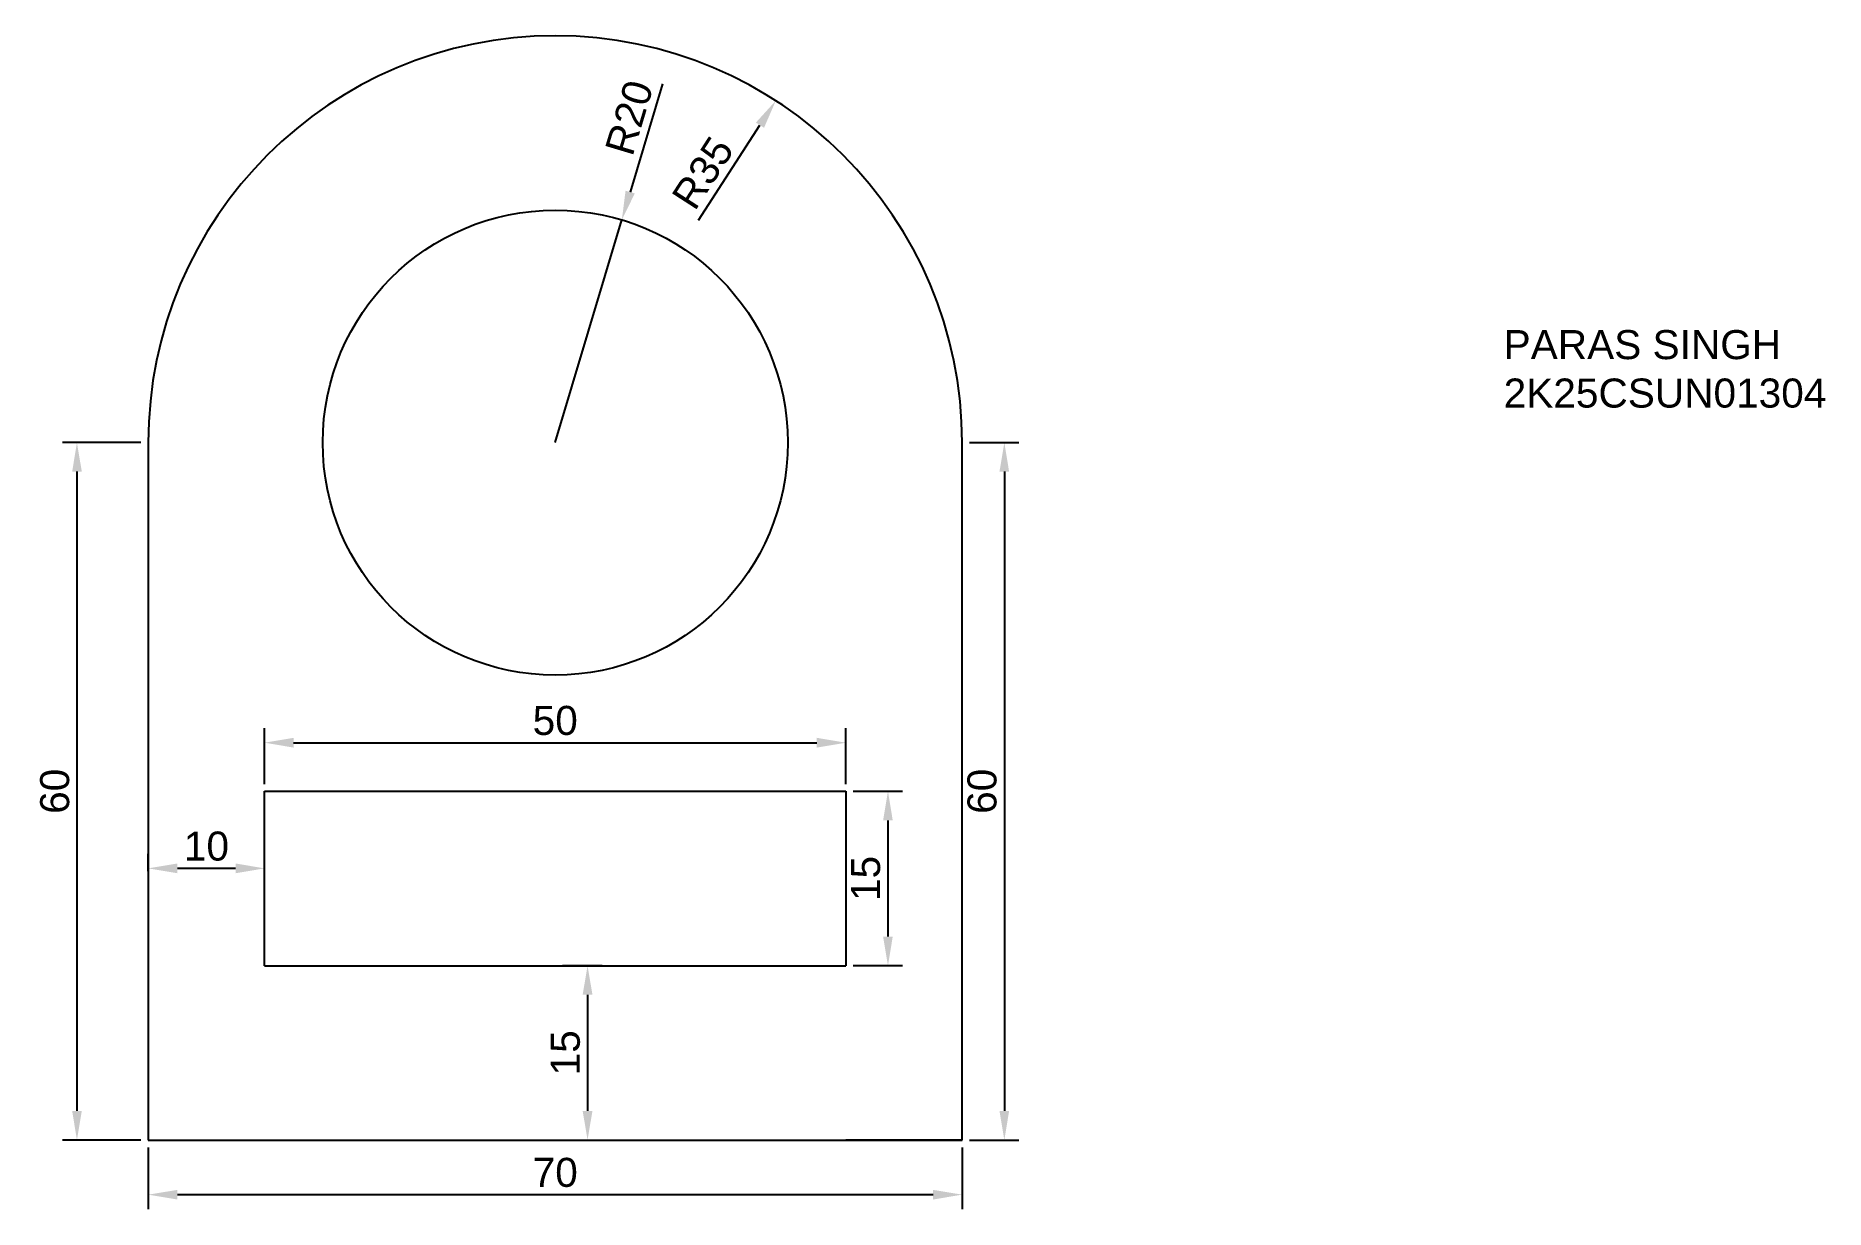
# Model space of a CAD drawing. Header units: millimetres. Extents: x 730466 to 746194, y 429926 to 431496.
# Drawn here: x 746040.1 to 746194, y 431084 to 431184.9 of the extents above; entities outside this region: 3.
import ezdxf

# ---------------------------------------------------------------- set-up
doc = ezdxf.new("R2010")
doc.units = ezdxf.units.MM
doc.styles.get("Standard").update_dxf_attribs({"font": 'arial.ttf'})
doc.dimstyles.new('ISO-25', dxfattribs={"dimtxt": 2.5, "dimasz": 2.5, "dimexe": 1.25, "dimexo": 0.625, "dimtad": 1, "dimtxsty": 'Standard', "dimcen": 2.5, "dimadec": 0, "dimazin": 0, "dimtfac": 1, "dimtmove": 0, "dimatfit": 3, "dimfxl": 1, "dimarcsym": 0})

# ---------------------------------------------------------------- blocks, each defined once
blk = doc.blocks.new('*D1')
at = {"color": 0, "lineweight": -2, "transparency": 16777216}
for p, q in [((746049.17, 431149.95), (746042.41, 431149.95)), ((746043.66, 431147.45), (746043.66, 431092.45)), ((746049.17, 431089.95), (746042.41, 431089.95))]:
    blk.add_line(p, q, dxfattribs=at)
at = {"color": 0, "transparency": 16777216}
for points in [[(746043.25, 431147.45), (746044.08, 431147.45), (746043.66, 431149.95)], [(746043.25, 431092.45), (746044.08, 431092.45), (746043.66, 431089.95)]]:
    blk.add_solid(points, dxfattribs=at)
at = {"layer": 'Defpoints', "color": 0, "transparency": 16777216}
for p in [(746049.8, 431149.95), (746043.66, 431089.95), (746049.8, 431089.95)]:
    blk.add_point(p, dxfattribs=at)
at = {"color": 0, "transparency": 16777216, "insert": (746041.76, 431119.95), "char_height": 2.5, "attachment_point": 5, "rotation": 90}
blk.add_mtext('60', dxfattribs=at)
blk = doc.blocks.new('*D2')
at = {"color": 0, "lineweight": -2, "transparency": 16777216}
for p, q in [((746049.8, 431089.32), (746049.8, 431084)), ((746119.8, 431089.32), (746119.8, 431084)), ((746052.3, 431085.25), (746117.3, 431085.25))]:
    blk.add_line(p, q, dxfattribs=at)
at = {"color": 0, "transparency": 16777216}
for points in [[(746052.3, 431085.66), (746052.3, 431084.83), (746049.8, 431085.25)], [(746117.3, 431085.66), (746117.3, 431084.83), (746119.8, 431085.25)]]:
    blk.add_solid(points, dxfattribs=at)
at = {"layer": 'Defpoints', "color": 0, "transparency": 16777216}
for p in [(746049.8, 431089.95), (746119.8, 431089.95), (746119.8, 431085.25)]:
    blk.add_point(p, dxfattribs=at)
at = {"color": 0, "transparency": 16777216, "insert": (746084.8, 431087.15), "char_height": 2.5, "attachment_point": 5}
blk.add_mtext('70', dxfattribs=at)
blk = doc.blocks.new('*D3')
at = {"color": 0, "lineweight": -2, "transparency": 16777216}
for p, q in [((746120.42, 431149.95), (746124.68, 431149.95)), ((746123.43, 431147.45), (746123.43, 431092.45)), ((746120.42, 431089.95), (746124.68, 431089.95))]:
    blk.add_line(p, q, dxfattribs=at)
at = {"color": 0, "transparency": 16777216}
for points in [[(746123.01, 431147.45), (746123.84, 431147.45), (746123.43, 431149.95)], [(746123.01, 431092.45), (746123.84, 431092.45), (746123.43, 431089.95)]]:
    blk.add_solid(points, dxfattribs=at)
at = {"layer": 'Defpoints', "color": 0, "transparency": 16777216}
for p in [(746119.8, 431149.95), (746119.8, 431089.95), (746123.43, 431089.95)]:
    blk.add_point(p, dxfattribs=at)
at = {"color": 0, "transparency": 16777216, "insert": (746121.52, 431119.95), "char_height": 2.5, "attachment_point": 5, "rotation": 90}
blk.add_mtext('60', dxfattribs=at)
blk = doc.blocks.new('*D4')
at = {"color": 0, "lineweight": -2, "transparency": 16777216}
for p, q in [((746085.42, 431104.95), (746088.83, 431104.95)), ((746087.58, 431102.45), (746087.58, 431092.45)), ((746085.42, 431089.95), (746088.83, 431089.95))]:
    blk.add_line(p, q, dxfattribs=at)
at = {"color": 0, "transparency": 16777216}
for points in [[(746087.16, 431102.45), (746088, 431102.45), (746087.58, 431104.95)], [(746087.16, 431092.45), (746088, 431092.45), (746087.58, 431089.95)]]:
    blk.add_solid(points, dxfattribs=at)
at = {"layer": 'Defpoints', "color": 0, "transparency": 16777216}
for p in [(746084.8, 431104.95), (746084.8, 431089.95), (746087.58, 431089.95)]:
    blk.add_point(p, dxfattribs=at)
at = {"color": 0, "transparency": 16777216, "insert": (746085.68, 431097.45), "char_height": 2.5, "attachment_point": 5, "rotation": 90}
blk.add_mtext('15', dxfattribs=at)
blk = doc.blocks.new('*D5')
at = {"color": 0, "lineweight": -2, "transparency": 16777216}
for p, q in [((746049.8, 431113.07), (746049.8, 431114.57)), ((746059.8, 431113.07), (746059.8, 431114.57)), ((746057.3, 431113.32), (746052.3, 431113.32))]:
    blk.add_line(p, q, dxfattribs=at)
at = {"color": 0, "transparency": 16777216}
for points in [[(746052.3, 431113.74), (746052.3, 431112.9), (746049.8, 431113.32)], [(746057.3, 431113.74), (746057.3, 431112.9), (746059.8, 431113.32)]]:
    blk.add_solid(points, dxfattribs=at)
at = {"layer": 'Defpoints', "color": 0, "transparency": 16777216}
for p in [(746049.8, 431113.32), (746049.8, 431112.45), (746059.8, 431112.45)]:
    blk.add_point(p, dxfattribs=at)
at = {"color": 0, "transparency": 16777216, "insert": (746054.8, 431115.22), "char_height": 2.5, "attachment_point": 5}
blk.add_mtext('10', dxfattribs=at)
blk = doc.blocks.new('*D6')
at = {"color": 0, "lineweight": -2, "transparency": 16777216}
for p, q in [((746110.42, 431119.95), (746114.67, 431119.95)), ((746113.42, 431117.45), (746113.42, 431107.45)), ((746110.42, 431104.95), (746114.67, 431104.95))]:
    blk.add_line(p, q, dxfattribs=at)
at = {"color": 0, "transparency": 16777216}
for points in [[(746113, 431117.45), (746113.83, 431117.45), (746113.42, 431119.95)], [(746113, 431107.45), (746113.83, 431107.45), (746113.42, 431104.95)]]:
    blk.add_solid(points, dxfattribs=at)
at = {"layer": 'Defpoints', "color": 0, "transparency": 16777216}
for p in [(746109.8, 431119.95), (746109.8, 431104.95), (746113.42, 431104.95)]:
    blk.add_point(p, dxfattribs=at)
at = {"color": 0, "transparency": 16777216, "insert": (746111.51, 431112.45), "char_height": 2.5, "attachment_point": 5, "rotation": 90}
blk.add_mtext('15', dxfattribs=at)
blk = doc.blocks.new('*D7')
at = {"color": 0, "lineweight": -2, "transparency": 16777216}
for p, q in [((746059.8, 431120.57), (746059.8, 431125.38)), ((746109.8, 431120.57), (746109.8, 431125.38)), ((746062.3, 431124.13), (746107.3, 431124.13))]:
    blk.add_line(p, q, dxfattribs=at)
at = {"color": 0, "transparency": 16777216}
for points in [[(746062.3, 431124.55), (746062.3, 431123.71), (746059.8, 431124.13)], [(746107.3, 431124.55), (746107.3, 431123.71), (746109.8, 431124.13)]]:
    blk.add_solid(points, dxfattribs=at)
at = {"layer": 'Defpoints', "color": 0, "transparency": 16777216}
for p in [(746109.8, 431124.13), (746059.8, 431119.95), (746109.8, 431119.95)]:
    blk.add_point(p, dxfattribs=at)
at = {"color": 0, "transparency": 16777216, "insert": (746084.8, 431126.03), "char_height": 2.5, "attachment_point": 5}
blk.add_mtext('50', dxfattribs=at)
blk = doc.blocks.new('*D8')
at = {"color": 0, "lineweight": -2, "transparency": 16777216}
for p, q in [((746094.03, 431180.81), (746091.24, 431171.5)), ((746084.8, 431149.95), (746090.53, 431169.11))]:
    blk.add_line(p, q, dxfattribs=at)
at = {"color": 0, "transparency": 16777216}
blk.add_solid([(746090.85, 431171.62), (746091.64, 431171.38), (746090.53, 431169.11)], dxfattribs=at)
at = {"layer": 'Defpoints', "color": 0, "transparency": 16777216}
for p in [(746090.53, 431169.11), (746084.8, 431149.95)]:
    blk.add_point(p, dxfattribs=at)
at = {"color": 0, "transparency": 16777216, "insert": (746091.17, 431177.9), "char_height": 2.5, "attachment_point": 5, "rotation": 73.3533}
blk.add_mtext('R20', dxfattribs=at)
blk = doc.blocks.new('*D9')
at = {"color": 0, "lineweight": -2, "transparency": 16777216}
blk.add_line((746097.13, 431169.07), (746102.41, 431177.26), dxfattribs=at)
at = {"color": 0, "transparency": 16777216}
blk.add_solid([(746102.06, 431177.48), (746102.76, 431177.03), (746103.77, 431179.36)], dxfattribs=at)
at = {"layer": 'Defpoints', "color": 0, "transparency": 16777216}
for p in [(746103.77, 431179.36), (746084.8, 431149.95)]:
    blk.add_point(p, dxfattribs=at)
at = {"color": 0, "transparency": 16777216, "insert": (746097.5, 431173.15), "char_height": 2.5, "attachment_point": 5, "rotation": 57.1796}
blk.add_mtext('R35', dxfattribs=at)

msp = doc.modelspace()

# ---------------------------------------------------------------- linework, layer by layer
for p, q in [((742753.455, 431495.569), (742823.455, 431495.569)), ((746049.799, 431149.947), (746049.799, 431089.947)), ((746119.799, 431089.947), (746119.799, 431149.947)), ((746059.799, 431104.947), (746059.799, 431119.947)), ((746059.799, 431119.947), (746109.799, 431119.947)), ((746109.799, 431119.947), (746109.799, 431104.947)), ((746059.799, 431104.947), (746109.799, 431104.947)), ((746049.799, 431089.947), (746119.799, 431089.947)), ((746049.799, 431089.947), (746059.799, 431089.947)), ((746119.799, 431089.947), (746109.799, 431089.947)), ((730466.123, 430943.529), (730466.123, 430883.529)), ((739987.592, 429986.477), (739987.592, 429926.477))]:
    msp.add_line(p, q)
msp.add_circle((746084.799, 431149.947), 20)
msp.add_arc((746084.799, 431149.947), 35, 0, 180)

# ---------------------------------------------------------------- texts
at = {"insert": (746166.375, 431159.628), "char_height": 2.5, "attachment_point": 1}
msp.add_mtext_dynamic_manual_height_columns('PARAS SINGH\\P2K25CSUN01304', width=58.93411, gutter_width=12.5, heights=[0], dxfattribs=at)

# ---------------------------------------------------------------- dimensions: what is measured, and where the dimension line sits
dim = msp.add_radius_dim(center=(746084.799, 431149.947), mpoint=(746090.528, 431169.109), dimstyle='ISO-25')
dim.commit()
dim.dimension.update_dxf_attribs({"geometry": '*D8', "text_midpoint": (746091.172, 431177.9)})
dim = msp.add_radius_dim(center=(746084.799, 431149.947), mpoint=(746103.769, 431179.36), dimstyle='ISO-25')
dim.commit()
dim.dimension.update_dxf_attribs({"geometry": '*D9', "text_midpoint": (746099.096, 431172.115), "dimtype": 164})
for base, p1, p2, picture, middle in [((746043.663, 431089.947), (746049.799, 431149.947), (746049.799, 431089.947), '*D1', (746041.762, 431119.947)), ((746123.426, 431089.947), (746119.799, 431149.947), (746119.799, 431089.947), '*D3', (746121.525, 431119.947)), ((746113.415, 431104.947), (746109.799, 431119.947), (746109.799, 431104.947), '*D6', (746111.514, 431112.447)), ((746087.581, 431089.947), (746084.799, 431104.947), (746084.799, 431089.947), '*D4', (746085.68, 431097.447))]:
    dim = msp.add_linear_dim(base=base, p1=p1, p2=p2, angle=90, dimstyle='ISO-25')
    dim.commit()
    dim.dimension.update_dxf_attribs({"geometry": picture, "text_midpoint": middle})
for base, p1, p2, picture, middle in [((746109.799, 431124.131), (746059.799, 431119.947), (746109.799, 431119.947), '*D7', (746084.799, 431126.033)), ((746049.799, 431113.321), (746059.799, 431112.447), (746049.799, 431112.447), '*D5', (746054.799, 431115.222)), ((746119.799, 431085.246), (746049.799, 431089.947), (746119.799, 431089.947), '*D2', (746084.799, 431087.148))]:
    dim = msp.add_linear_dim(base=base, p1=p1, p2=p2, dimstyle='ISO-25')
    dim.commit()
    dim.dimension.update_dxf_attribs({"geometry": picture, "text_midpoint": middle})

doc.saveas('drawing.dxf')
